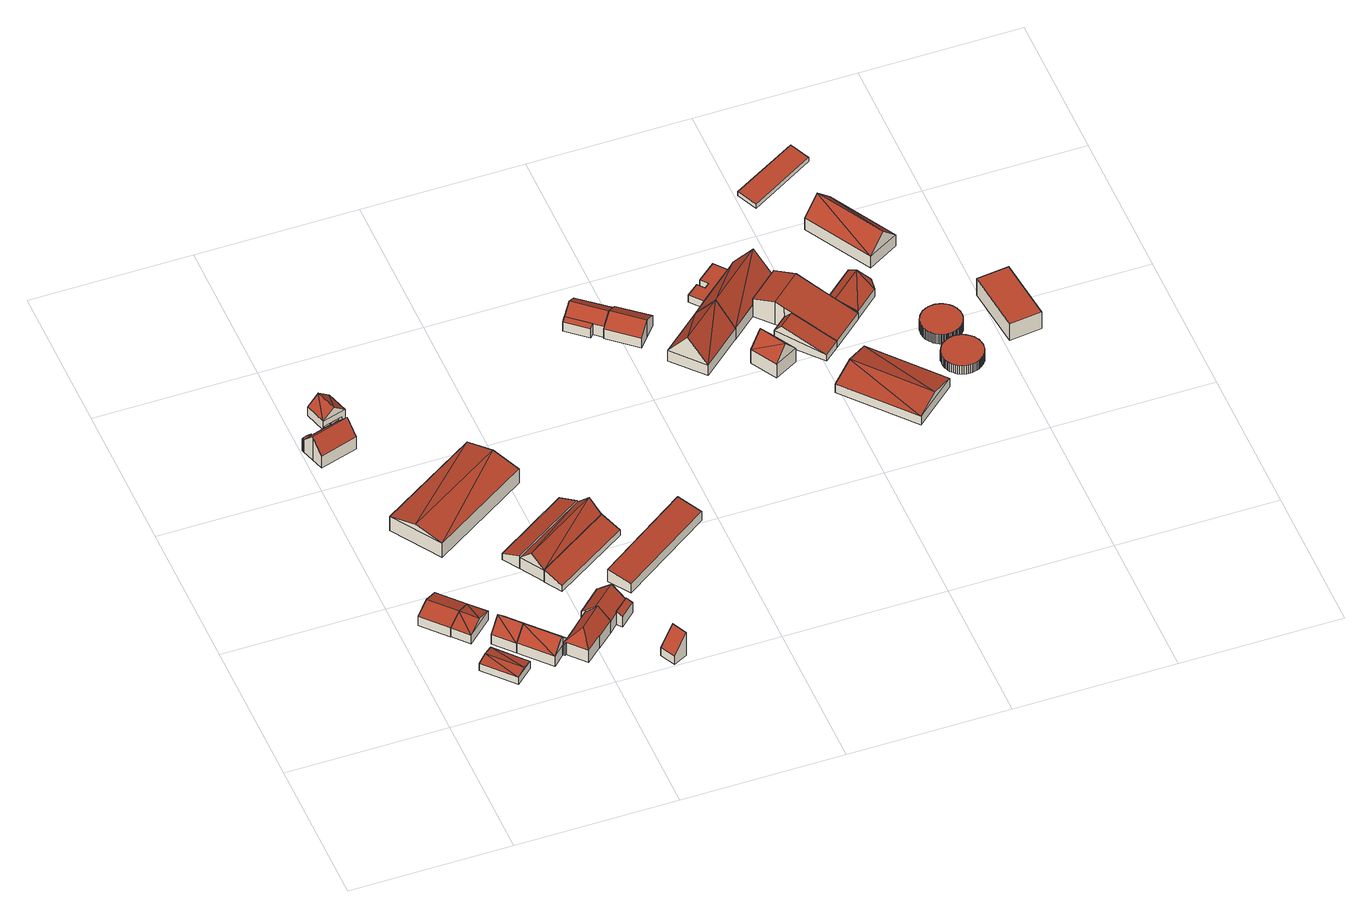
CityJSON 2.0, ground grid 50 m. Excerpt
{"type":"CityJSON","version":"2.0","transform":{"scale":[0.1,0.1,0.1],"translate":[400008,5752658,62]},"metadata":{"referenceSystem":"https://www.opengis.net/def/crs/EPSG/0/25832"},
"CityObjects":{
"building1":{"type":"Building","attributes":{"Gemeindeschluessel":"05515000","Geometrietyp2DReferenz":"3000","function":"31001_2700","roofType":"3100","measuredHeight":5.53},"geometry":[{"type":"Solid","lod":"2","boundaries":[[[[0,1,2,3]],[[4,5,1,0]],[[6,7,5,4]],[[3,2,7,6]],[[0,8,4]],[[6,9,3]],[[3,9,8,0]],[[4,8,9,6]],[[1,5,7,2]]]],"semantics":{"surfaces":[{"type":"WallSurface"},{"type":"RoofSurface"},{"type":"GroundSurface"}],"values":[[0,0,0,0,0,0,1,1,2]]}}]},
"building2":{"type":"Building","attributes":{"Gemeindeschluessel":"05515000","Geometrietyp2DReferenz":"3000","function":"31001_2700","roofType":"3100","measuredHeight":3.68},"geometry":[{"type":"Solid","lod":"2","boundaries":[[[[10,11,12,13]],[[14,15,11,10]],[[16,17,15,14]],[[13,12,17,16]],[[10,18,14]],[[16,19,13]],[[18,10,13]],[[13,19,18]],[[14,18,19]],[[19,16,14]],[[11,15,17,12]]]],"semantics":{"surfaces":[{"type":"WallSurface"},{"type":"RoofSurface"},{"type":"GroundSurface"}],"values":[[0,0,0,0,0,0,1,1,1,1,2]]}}]},
"building3":{"type":"Building","attributes":{"Gemeindeschluessel":"05515000","Geometrietyp2DReferenz":"3000","function":"31001_2700","roofType":"3100","measuredHeight":5.48},"geometry":[{"type":"Solid","lod":"2","boundaries":[[[[20,21,22,6]],[[23,24,21,20]],[[3,25,24,23]],[[6,22,25,3]],[[20,26,23]],[[3,9,6]],[[26,20,6]],[[6,9,26]],[[23,26,9]],[[9,3,23]],[[21,24,25,22]]]],"semantics":{"surfaces":[{"type":"WallSurface"},{"type":"RoofSurface"},{"type":"GroundSurface"}],"values":[[0,0,0,0,0,0,1,1,1,1,2]]}}]},
"building4":{"type":"Building","attributes":{"Gemeindeschluessel":"05515000","Geometrietyp2DReferenz":"3000","function":"31001_2460","roofType":"3100","measuredHeight":8.04},"geometry":[{"type":"Solid","lod":"2","boundaries":[[[[27,28,29,30]],[[31,32,28,27]],[[33,34,32,31]],[[30,29,34,33]],[[27,35,31]],[[33,36,30]],[[30,36,35]],[[35,27,30]],[[36,33,31]],[[31,35,36]],[[28,32,34,29]]]],"semantics":{"surfaces":[{"type":"WallSurface"},{"type":"RoofSurface"},{"type":"GroundSurface"}],"values":[[0,0,0,0,0,0,1,1,1,1,2]]}}]},
"building5":{"type":"Building","attributes":{"Gemeindeschluessel":"05515000","Geometrietyp2DReferenz":"3000","function":"51009_1610","roofType":"5000","measuredHeight":5.19},"geometry":[{"type":"Solid","lod":"2","boundaries":[[[[37,38,39,40]],[[41,42,38,37]],[[43,44,42,41]],[[40,39,44,43]],[[45,43,41,46]],[[41,37,46]],[[46,37,40,45]],[[40,43,45]],[[38,42,44,39]]]],"semantics":{"surfaces":[{"type":"WallSurface"},{"type":"RoofSurface"},{"type":"GroundSurface"}],"values":[[0,0,0,0,1,1,1,1,2]]}}]},
"building6":{"type":"Building","attributes":{"Gemeindeschluessel":"05515000","Geometrietyp2DReferenz":"3000","function":"31001_2700","roofType":"3100","measuredHeight":8.14},"geometry":[{"type":"Solid","lod":"2","boundaries":[[[[47,34,29,48]],[[49,50,34,47]],[[51,52,50,49]],[[53,54,52,51]],[[48,29,54,53]],[[55,56,53]],[[56,48,53]],[[57,49,47,55]],[[56,55,47]],[[57,55,53,51]],[[57,51,49]],[[56,47,48]],[[34,50,52,54,29]]]],"semantics":{"surfaces":[{"type":"WallSurface"},{"type":"RoofSurface"},{"type":"GroundSurface"}],"values":[[0,0,0,0,0,1,1,1,1,0,0,0,2]]}}]},
"building7":{"type":"Building","attributes":{"Gemeindeschluessel":"05515000","Geometrietyp2DReferenz":"3000","function":"31001_1000"},"address":[{"country":"Germany","locality":"Münster","thoroughfareNumber":"209","thoroughfareName":"Am Getterbach"}],"children":["building7-1","building7-2"]},
"building7-1":{"type":"BuildingPart","attributes":{"roofType":"3100","measuredHeight":9.31},"parents":["building7"],"geometry":[{"type":"Solid","lod":"2","boundaries":[[[[58,44,59,60]],[[61,42,44,58]],[[62,38,42,61]],[[63,64,38,62]],[[65,66,67,68]],[[69,70,66,65]],[[71,72,70,69]],[[73,74,72,71]],[[60,59,74,73]],[[65,68,75,63,62,61,58,60,69]],[[73,71,69,60]],[[44,42,38,64,76,67,66,70,72,74,59]],[[64,63,75,76]],[[67,76,75,68]]]],"semantics":{"surfaces":[{"type":"WallSurface"},{"type":"RoofSurface"},{"type":"GroundSurface"},{"type":"ClosureSurface"}],"values":[[0,0,0,0,0,0,0,0,0,1,1,2,3,3]]}}]},
"building7-2":{"type":"BuildingPart","attributes":{"roofType":"2100","measuredHeight":5.46},"parents":["building7"],"geometry":[{"type":"Solid","lod":"2","boundaries":[[[[77,78,79,80]],[[81,68,67,78,77]],[[82,83,64,63,84]],[[85,86,83,82]],[[80,79,86,85]],[[82,84,87,81,77,80,85]],[[78,67,76,64,83,86,79]],[[68,81,87,75]],[[76,67,68,75]],[[63,75,87,84]],[[64,76,75,63]]]],"semantics":{"surfaces":[{"type":"WallSurface"},{"type":"RoofSurface"},{"type":"GroundSurface"},{"type":"ClosureSurface"}],"values":[[0,0,0,0,0,1,2,0,3,0,3]]}}]},
"building8":{"type":"Building","attributes":{"Gemeindeschluessel":"05515000","Geometrietyp2DReferenz":"3000","function":"31001_2460","roofType":"3100","measuredHeight":6.77},"geometry":[{"type":"Solid","lod":"2","boundaries":[[[[88,89,90,91]],[[92,93,89,88]],[[94,95,93,92]],[[91,90,95,94]],[[88,96,92]],[[94,97,91]],[[91,97,96]],[[96,88,91]],[[97,94,92]],[[92,96,97]],[[89,93,95,90]]]],"semantics":{"surfaces":[{"type":"WallSurface"},{"type":"RoofSurface"},{"type":"GroundSurface"}],"values":[[0,0,0,0,0,0,1,1,1,1,2]]}}]},
"building9":{"type":"Building","attributes":{"Gemeindeschluessel":"05515000","Geometrietyp2DReferenz":"3000","function":"31001_2700","roofType":"3100","measuredHeight":7.67},"geometry":[{"type":"Solid","lod":"2","boundaries":[[[[98,99,100,101]],[[102,103,99,98]],[[104,105,103,102]],[[101,100,105,104]],[[98,106,102]],[[104,107,101]],[[98,101,107]],[[107,106,98]],[[106,107,104]],[[104,102,106]],[[99,103,105,100]]]],"semantics":{"surfaces":[{"type":"WallSurface"},{"type":"RoofSurface"},{"type":"GroundSurface"}],"values":[[0,0,0,0,0,0,1,1,1,1,2]]}}]},
"building10":{"type":"Building","attributes":{"name":"Rölver","Gemeindeschluessel":"05515000","Geometrietyp2DReferenz":"3000","function":"31001_1100"},"address":[{"country":"Germany","locality":"Münster","thoroughfareNumber":"211","thoroughfareName":"Am Getterbach"}],"children":["building10-1","building10-2","building10-3"]},
"building10-1":{"type":"BuildingPart","attributes":{"roofType":"3100","measuredHeight":8.42},"parents":["building10"],"geometry":[{"type":"Solid","lod":"2","boundaries":[[[[108,109,110,111,112]],[[113,114,109,108]],[[115,116,114,113]],[[117,118,116,115]],[[119,120,121,122]],[[113,108,112,123,115]],[[124,125,119,122,117,115,123]],[[126,127,110,109,114,116,118,121,120]],[[124,123,128]],[[126,125,124,128,127]],[[120,119,125,126]],[[111,128,123,112]],[[128,111,110,127]],[[118,117,122,121]]]],"semantics":{"surfaces":[{"type":"WallSurface"},{"type":"RoofSurface"},{"type":"GroundSurface"},{"type":"ClosureSurface"}],"values":[[0,0,0,0,0,1,1,2,0,3,3,0,3,3]]}}]},
"building10-2":{"type":"BuildingPart","attributes":{"roofType":"5000","measuredHeight":8.85},"parents":["building10"],"geometry":[{"type":"Solid","lod":"2","boundaries":[[[[129,130,131,132]],[[111,110,130,129]],[[133,134,120,119,135]],[[136,137,134,133]],[[138,139,137,136]],[[140,141,139,138]],[[142,143,141,140]],[[144,145,143,142]],[[146,147,145,144]],[[148,149,147,146]],[[150,151,149,148]],[[132,131,151,150]],[[144,142,140,138,152,146]],[[136,133,135,153,152,138]],[[124,128,111,129,132,150,148,146,152,153]],[[130,110,127,126,120,134,137,139,141,143,145,147,149,151,131]],[[124,153,125]],[[127,128,124,125,126]],[[110,111,128,127]],[[119,125,153,135]],[[125,119,120,126]]]],"semantics":{"surfaces":[{"type":"WallSurface"},{"type":"RoofSurface"},{"type":"GroundSurface"},{"type":"ClosureSurface"}],"values":[[0,0,0,0,0,0,0,0,0,0,0,0,1,1,1,2,0,3,3,0,3]]}}]},
"building10-3":{"type":"BuildingPart","attributes":{"roofType":"2100","measuredHeight":5.08},"parents":["building10"],"geometry":[{"type":"Solid","lod":"2","boundaries":[[[[154,122,121,155,156]],[[157,158,118,117,159]],[[156,155,158,157]],[[159,154,156,157]],[[121,118,158,155]],[[117,122,154,159]],[[118,121,122,117]]]],"semantics":{"surfaces":[{"type":"WallSurface"},{"type":"RoofSurface"},{"type":"GroundSurface"},{"type":"ClosureSurface"}],"values":[[0,0,0,1,2,0,3]]}}]},
"building11":{"type":"Building","attributes":{"Gemeindeschluessel":"05515000","Geometrietyp2DReferenz":"3000","function":"31001_2700","roofType":"2100","measuredHeight":4.86},"geometry":[{"type":"Solid","lod":"2","boundaries":[[[[160,161,162,163]],[[164,165,161,160]],[[166,167,165,164]],[[163,162,167,166]],[[164,160,163,166]],[[161,165,167,162]]]],"semantics":{"surfaces":[{"type":"WallSurface"},{"type":"RoofSurface"},{"type":"GroundSurface"}],"values":[[0,0,0,0,1,2]]}}]},
"building12":{"type":"Building","attributes":{"Gemeindeschluessel":"05515000","Geometrietyp2DReferenz":"3000","function":"31001_2700","roofType":"2100","measuredHeight":9.09},"geometry":[{"type":"Solid","lod":"2","boundaries":[[[[168,169,170,171]],[[172,173,169,168]],[[174,175,173,172]],[[171,170,175,174]],[[172,168,171,174]],[[169,173,175,170]]]],"semantics":{"surfaces":[{"type":"WallSurface"},{"type":"RoofSurface"},{"type":"GroundSurface"}],"values":[[0,0,0,0,1,2]]}}]},
"building13":{"type":"Building","attributes":{"Gemeindeschluessel":"05515000","Geometrietyp2DReferenz":"3000","function":"31001_2700","roofType":"3100","measuredHeight":8.76},"geometry":[{"type":"Solid","lod":"2","boundaries":[[[[176,167,162,177]],[[178,179,167,176]],[[180,181,179,178]],[[177,162,181,180]],[[176,182,178]],[[180,183,177]],[[183,182,176]],[[176,177,183]],[[180,178,182]],[[182,183,180]],[[167,179,181,162]]]],"semantics":{"surfaces":[{"type":"WallSurface"},{"type":"RoofSurface"},{"type":"GroundSurface"}],"values":[[0,0,0,0,0,0,1,1,1,1,2]]}}]},
"building14":{"type":"Building","attributes":{"Gemeindeschluessel":"05515000","Geometrietyp2DReferenz":"3000","function":"31001_2700","roofType":"2100","measuredHeight":4.65},"geometry":[{"type":"Solid","lod":"2","boundaries":[[[[184,185,186,187]],[[188,189,185,184]],[[190,191,189,188]],[[187,186,191,190]],[[188,184,187,190]],[[185,189,191,186]]]],"semantics":{"surfaces":[{"type":"WallSurface"},{"type":"RoofSurface"},{"type":"GroundSurface"}],"values":[[0,0,0,0,1,2]]}}]},
"building15":{"type":"Building","attributes":{"Gemeindeschluessel":"05515000","Geometrietyp2DReferenz":"3000","function":"31001_2700","roofType":"2100","measuredHeight":4.71},"geometry":[{"type":"Solid","lod":"2","boundaries":[[[[192,193,194,195]],[[196,197,193,192]],[[198,199,197,196]],[[195,194,199,198]],[[196,192,195,198]],[[193,197,199,194]]]],"semantics":{"surfaces":[{"type":"WallSurface"},{"type":"RoofSurface"},{"type":"GroundSurface"}],"values":[[0,0,0,0,1,2]]}}]},
"building16":{"type":"Building","attributes":{"name":"Brirup","Gemeindeschluessel":"05515000","Geometrietyp2DReferenz":"3000","function":"31001_1100"},"address":[{"country":"Germany","locality":"Münster","thoroughfareNumber":"201","thoroughfareName":"Am Getterbach"}],"children":["building16-1","building16-2","building16-3"]},
"building16-1":{"type":"BuildingPart","attributes":{"roofType":"3100","measuredHeight":6.79},"parents":["building16"],"geometry":[{"type":"Solid","lod":"2","boundaries":[[[[200,201,202,203,204]],[[205,206,207,208]],[[209,210,206,205]],[[211,212,210,209]],[[208,200,204,213,205]],[[214,215,211,209,205,213]],[[202,201,207,206,210,212,216,217]],[[203,218,213,204]],[[202,217,218,203]],[[201,200,208,207]],[[214,213,218]],[[216,215,214,218,217]],[[212,211,215,216]]]],"semantics":{"surfaces":[{"type":"WallSurface"},{"type":"RoofSurface"},{"type":"GroundSurface"},{"type":"ClosureSurface"}],"values":[[0,0,0,0,1,1,2,0,3,3,0,3,3]]}}]},
"building16-2":{"type":"BuildingPart","attributes":{"roofType":"3100","measuredHeight":6.8},"parents":["building16"],"geometry":[{"type":"Solid","lod":"2","boundaries":[[[[219,220,212,211,221]],[[222,223,220,219]],[[224,225,223,222]],[[226,227,225,224]],[[228,229,227,226]],[[203,202,229,228]],[[222,219,221,230,224]],[[214,218,203,228,226,224,230]],[[217,216,212,220,223,225,227,229,202]],[[214,230,215]],[[202,203,218,217]],[[217,218,214,215,216]],[[211,215,230,221]],[[215,211,212,216]]]],"semantics":{"surfaces":[{"type":"WallSurface"},{"type":"RoofSurface"},{"type":"GroundSurface"},{"type":"ClosureSurface"}],"values":[[0,0,0,0,0,0,1,1,2,0,3,3,0,3]]}}]},
"building16-3":{"type":"BuildingPart","attributes":{"roofType":"2100","measuredHeight":4.31},"parents":["building16"],"geometry":[{"type":"Solid","lod":"2","boundaries":[[[[231,232,201,200,233]],[[234,235,232,231]],[[236,208,207,235,234]],[[234,231,233,236]],[[232,235,207,201]],[[208,236,233,200]],[[201,207,208,200]]]],"semantics":{"surfaces":[{"type":"WallSurface"},{"type":"RoofSurface"},{"type":"GroundSurface"},{"type":"ClosureSurface"}],"values":[[0,0,0,1,2,0,3]]}}]},
"building17":{"type":"Building","attributes":{"Gemeindeschluessel":"05515000","Geometrietyp2DReferenz":"3000","function":"31001_2700","roofType":"3100","measuredHeight":12.37},"geometry":[{"type":"Solid","lod":"2","boundaries":[[[[237,238,239,240]],[[241,242,238,237]],[[243,244,242,241]],[[240,239,244,243]],[[237,245,241]],[[243,246,240]],[[237,240,246]],[[246,245,237]],[[245,246,243]],[[243,241,245]],[[238,242,244,239]]]],"semantics":{"surfaces":[{"type":"WallSurface"},{"type":"RoofSurface"},{"type":"GroundSurface"}],"values":[[0,0,0,0,0,0,1,1,1,1,2]]}}]},
"building18":{"type":"Building","attributes":{"Gemeindeschluessel":"05515000","Geometrietyp2DReferenz":"3000","function":"31001_2700","roofType":"3100","measuredHeight":10.67},"geometry":[{"type":"Solid","lod":"2","boundaries":[[[[247,248,249,250]],[[251,252,248,247]],[[253,254,252,251]],[[250,249,254,253]],[[247,255,251]],[[253,256,250]],[[256,255,247]],[[247,250,256]],[[253,251,255]],[[255,256,253]],[[248,252,254,249]]]],"semantics":{"surfaces":[{"type":"WallSurface"},{"type":"RoofSurface"},{"type":"GroundSurface"}],"values":[[0,0,0,0,0,0,1,1,1,1,2]]}}]},
"building19":{"type":"Building","attributes":{"Gemeindeschluessel":"05515000","Geometrietyp2DReferenz":"3000","function":"51009_1611","roofType":"1000","measuredHeight":2.78},"geometry":[{"type":"Solid","lod":"2","boundaries":[[[[257,258,259,260]],[[261,262,258,257]],[[263,264,262,261]],[[265,266,264,263]],[[267,268,266,265]],[[269,270,268,267]],[[271,272,270,269]],[[260,259,272,271]],[[269,267,265,263,261,257,260,271]],[[258,262,264,266,268,270,272,259]]]],"semantics":{"surfaces":[{"type":"WallSurface"},{"type":"RoofSurface"},{"type":"GroundSurface"}],"values":[[0,0,0,0,0,0,0,0,1,2]]}}]},
"building20":{"type":"Building","attributes":{"Gemeindeschluessel":"05515000","Geometrietyp2DReferenz":"3000","function":"31001_2700"},"children":["building20-1","building20-2","building20-3"]},
"building20-1":{"type":"BuildingPart","attributes":{"roofType":"3100","measuredHeight":12.42},"parents":["building20"],"geometry":[{"type":"Solid","lod":"2","boundaries":[[[[273,259,258,274]],[[275,276,259,273]],[[277,278,276,275]],[[279,280,281,282]],[[283,284,280,279]],[[274,258,284,283]],[[285,275,246]],[[273,274,283,246,275]],[[286,282,277,285,279]],[[246,279,285]],[[286,279,282]],[[285,277,275]],[[246,283,279]],[[259,276,278,281,280,284,258]],[[278,277,282,281]]]],"semantics":{"surfaces":[{"type":"WallSurface"},{"type":"RoofSurface"},{"type":"GroundSurface"},{"type":"ClosureSurface"}],"values":[[0,0,0,0,0,0,1,1,1,1,0,0,0,2,3]]}}]},
"building20-2":{"type":"BuildingPart","attributes":{"roofType":"3100","measuredHeight":8.84},"parents":["building20"],"geometry":[{"type":"Solid","lod":"2","boundaries":[[[[287,288,278,289]],[[290,291,288,287]],[[292,293,291,290]],[[294,295,296,293,292]],[[297,298,299,300,301]],[[302,282,281,298,297]],[[278,277,289]],[[301,294,292,290,287,297]],[[289,302,297,287]],[[288,291,293,296,299,298,281,278]],[[303,295,294,301,300]],[[299,296,295,300]],[[295,303,300]],[[277,282,302,289]],[[278,281,282,277]]]],"semantics":{"surfaces":[{"type":"WallSurface"},{"type":"RoofSurface"},{"type":"GroundSurface"},{"type":"ClosureSurface"}],"values":[[0,0,0,0,0,0,0,1,1,2,0,3,3,0,3]]}}]},
"building20-3":{"type":"BuildingPart","attributes":{"roofType":"3100","measuredHeight":7.04},"parents":["building20"],"geometry":[{"type":"Solid","lod":"2","boundaries":[[[[304,305,296,295]],[[306,307,305,304]],[[300,299,307,306]],[[304,308,306]],[[295,303,308,304]],[[306,308,303,300]],[[305,307,299,296]],[[296,299,300,295]],[[300,303,295]]]],"semantics":{"surfaces":[{"type":"WallSurface"},{"type":"RoofSurface"},{"type":"GroundSurface"},{"type":"ClosureSurface"}],"values":[[0,0,0,0,1,1,2,3,3]]}}]},
"building21":{"type":"Building","attributes":{"Gemeindeschluessel":"05515000","Geometrietyp2DReferenz":"3000","function":"31001_2700","roofType":"3100","measuredHeight":5.62},"geometry":[{"type":"Solid","lod":"2","boundaries":[[[[309,310,311,312]],[[313,314,310,309]],[[315,316,314,313]],[[312,311,316,315]],[[309,317,313]],[[315,318,312]],[[312,318,317]],[[317,309,312]],[[318,315,313]],[[313,317,318]],[[310,314,316,311]]]],"semantics":{"surfaces":[{"type":"WallSurface"},{"type":"RoofSurface"},{"type":"GroundSurface"}],"values":[[0,0,0,0,0,0,1,1,1,1,2]]}}]},
"building22":{"type":"Building","attributes":{"Gemeindeschluessel":"05515000","Geometrietyp2DReferenz":"3000","function":"31001_2460","roofType":"5000","measuredHeight":4.49},"geometry":[{"type":"Solid","lod":"2","boundaries":[[[[319,320,321,322]],[[323,324,320,319]],[[325,326,324,323]],[[327,328,326,325]],[[322,321,328,327]],[[329,319,322,330]],[[325,323,329]],[[327,325,329]],[[329,330,327]],[[319,329,323]],[[327,330,322]],[[320,324,326,328,321]]]],"semantics":{"surfaces":[{"type":"WallSurface"},{"type":"RoofSurface"},{"type":"GroundSurface"}],"values":[[0,0,0,0,0,1,1,1,1,0,0,2]]}}]},
"building23":{"type":"Building","attributes":{"Gemeindeschluessel":"05515000","Geometrietyp2DReferenz":"3000","function":"51003_1201","roofType":"1000","measuredHeight":3.3},"geometry":[{"type":"Solid","lod":"2","boundaries":[[[[331,332,333,334]],[[335,336,332,331]],[[337,338,336,335]],[[339,340,338,337]],[[341,342,340,339]],[[343,344,342,341]],[[345,346,344,343]],[[347,348,346,345]],[[349,350,348,347]],[[351,352,350,349]],[[353,354,352,351]],[[355,356,354,353]],[[357,358,356,355]],[[359,360,358,357]],[[361,362,360,359]],[[363,364,362,361]],[[365,366,364,363]],[[367,368,366,365]],[[369,370,368,367]],[[371,372,370,369]],[[373,374,372,371]],[[375,376,374,373]],[[377,378,376,375]],[[379,380,378,377]],[[381,382,380,379]],[[383,384,382,381]],[[385,386,384,383]],[[387,388,386,385]],[[389,390,388,387]],[[391,392,390,389]],[[393,394,392,391]],[[395,396,394,393]],[[397,398,396,395]],[[399,400,398,397]],[[401,402,400,399]],[[403,404,402,401]],[[405,406,404,403]],[[407,408,406,405]],[[409,410,408,407]],[[411,412,410,409]],[[413,414,412,411]],[[415,416,414,413]],[[417,418,416,415]],[[419,420,418,417]],[[421,422,420,419]],[[423,424,422,421]],[[425,426,424,423]],[[427,428,426,425]],[[429,430,428,427]],[[431,432,430,429]],[[433,434,432,431]],[[435,436,434,433]],[[437,438,436,435]],[[439,440,438,437]],[[441,442,440,439]],[[443,444,442,441]],[[445,446,444,443]],[[447,448,446,445]],[[449,450,448,447]],[[451,452,450,449]],[[453,454,452,451]],[[455,456,454,453]],[[457,458,456,455]],[[459,460,458,457]],[[461,462,460,459]],[[463,464,462,461]],[[465,466,464,463]],[[467,468,466,465]],[[469,470,468,467]],[[471,472,470,469]],[[473,474,472,471]],[[475,476,474,473]],[[477,478,476,475]],[[479,480,478,477]],[[481,482,480,479]],[[483,484,482,481]],[[485,486,484,483]],[[487,488,486,485]],[[489,490,488,487]],[[334,333,490,489]],[[487,485,483,481,479,477,475,473,471,469,467,465,463,461,459,457,455,453,451,449,447,445,443,441,439,437,435,433,431,429,427,425,423,421,419,417,415,413,411,409,407,405,403,401,399,397,395,393,391,389,387,385,383,381,379,377,375,373,371,369,367,365,363,361,359,357,355,353,351,349,347,345,343,341,339,337,335,331,334,489]],[[332,336,338,340,342,344,346,348,350,352,354,356,358,360,362,364,366,368,370,372,374,376,378,380,382,384,386,388,390,392,394,396,398,400,402,404,406,408,410,412,414,416,418,420,422,424,426,428,430,432,434,436,438,440,442,444,446,448,450,452,454,456,458,460,462,464,466,468,470,472,474,476,478,480,482,484,486,488,490,333]]]],"semantics":{"surfaces":[{"type":"WallSurface"},{"type":"RoofSurface"},{"type":"GroundSurface"}],"values":[[0,0,0,0,0,0,0,0,0,0,0,0,0,0,0,0,0,0,0,0,0,0,0,0,0,0,0,0,0,0,0,0,0,0,0,0,0,0,0,0,0,0,0,0,0,0,0,0,0,0,0,0,0,0,0,0,0,0,0,0,0,0,0,0,0,0,0,0,0,0,0,0,0,0,0,0,0,0,0,0,1,2]]}}]},
"building24":{"type":"Building","attributes":{"Gemeindeschluessel":"05515000","Geometrietyp2DReferenz":"3000","function":"51003_1201","roofType":"1000","measuredHeight":1.59},"geometry":[{"type":"Solid","lod":"2","boundaries":[[[[491,492,493,494]],[[495,496,492,491]],[[497,498,496,495]],[[494,493,498,497]],[[495,491,494,497]],[[492,496,498,493]]]],"semantics":{"surfaces":[{"type":"WallSurface"},{"type":"RoofSurface"},{"type":"GroundSurface"}],"values":[[0,0,0,0,1,2]]}}]},
"building25":{"type":"Building","attributes":{"Gemeindeschluessel":"05515000","Geometrietyp2DReferenz":"3000","function":"51003_1201","roofType":"1000","measuredHeight":3.68},"geometry":[{"type":"Solid","lod":"2","boundaries":[[[[499,500,501,502]],[[503,504,500,499]],[[505,506,504,503]],[[507,508,506,505]],[[509,510,508,507]],[[511,512,510,509]],[[513,514,512,511]],[[515,516,514,513]],[[517,518,516,515]],[[519,520,518,517]],[[521,522,520,519]],[[523,524,522,521]],[[525,526,524,523]],[[527,528,526,525]],[[529,530,528,527]],[[531,532,530,529]],[[533,534,532,531]],[[535,536,534,533]],[[537,538,536,535]],[[539,540,538,537]],[[541,542,540,539]],[[543,544,542,541]],[[545,546,544,543]],[[547,548,546,545]],[[549,550,548,547]],[[551,552,550,549]],[[553,554,552,551]],[[555,556,554,553]],[[557,558,556,555]],[[559,560,558,557]],[[561,562,560,559]],[[563,564,562,561]],[[565,566,564,563]],[[567,568,566,565]],[[569,570,568,567]],[[571,572,570,569]],[[573,574,572,571]],[[575,576,574,573]],[[577,578,576,575]],[[579,580,578,577]],[[581,582,580,579]],[[583,584,582,581]],[[585,586,584,583]],[[587,588,586,585]],[[589,590,588,587]],[[591,592,590,589]],[[593,594,592,591]],[[595,596,594,593]],[[597,598,596,595]],[[599,600,598,597]],[[601,602,600,599]],[[603,604,602,601]],[[605,606,604,603]],[[607,608,606,605]],[[609,610,608,607]],[[611,612,610,609]],[[613,614,612,611]],[[615,616,614,613]],[[617,618,616,615]],[[619,620,618,617]],[[621,622,620,619]],[[623,624,622,621]],[[625,626,624,623]],[[627,628,626,625]],[[629,630,628,627]],[[631,632,630,629]],[[633,634,632,631]],[[635,636,634,633]],[[637,638,636,635]],[[639,640,638,637]],[[641,642,640,639]],[[643,644,642,641]],[[645,646,644,643]],[[647,648,646,645]],[[649,650,648,647]],[[651,652,650,649]],[[653,654,652,651]],[[655,656,654,653]],[[657,658,656,655]],[[659,660,658,657]],[[661,662,660,659]],[[663,664,662,661]],[[665,666,664,663]],[[667,668,666,665]],[[669,670,668,667]],[[671,672,670,669]],[[673,674,672,671]],[[675,676,674,673]],[[677,678,676,675]],[[679,680,678,677]],[[681,682,680,679]],[[683,684,682,681]],[[685,686,684,683]],[[687,688,686,685]],[[502,501,688,687]],[[685,683,681,679,677,675,673,671,669,667,665,663,661,659,657,655,653,651,649,647,645,643,641,639,637,635,633,631,629,627,625,623,621,619,617,615,613,611,609,607,605,603,601,599,597,595,593,591,589,587,585,583,581,579,577,575,573,571,569,567,565,563,561,559,557,555,553,551,549,547,545,543,541,539,537,535,533,531,529,527,525,523,521,519,517,515,513,511,509,507,505,503,499,502,687]],[[500,504,506,508,510,512,514,516,518,520,522,524,526,528,530,532,534,536,538,540,542,544,546,548,550,552,554,556,558,560,562,564,566,568,570,572,574,576,578,580,582,584,586,588,590,592,594,596,598,600,602,604,606,608,610,612,614,616,618,620,622,624,626,628,630,632,634,636,638,640,642,644,646,648,650,652,654,656,658,660,662,664,666,668,670,672,674,676,678,680,682,684,686,688,501]]]],"semantics":{"surfaces":[{"type":"WallSurface"},{"type":"RoofSurface"},{"type":"GroundSurface"}],"values":[[0,0,0,0,0,0,0,0,0,0,0,0,0,0,0,0,0,0,0,0,0,0,0,0,0,0,0,0,0,0,0,0,0,0,0,0,0,0,0,0,0,0,0,0,0,0,0,0,0,0,0,0,0,0,0,0,0,0,0,0,0,0,0,0,0,0,0,0,0,0,0,0,0,0,0,0,0,0,0,0,0,0,0,0,0,0,0,0,0,0,0,0,0,0,0,1,2]]}}]},
"building26":{"type":"Building","attributes":{"Gemeindeschluessel":"05515000","Geometrietyp2DReferenz":"3000","function":"31001_2700","roofType":"3100","measuredHeight":10.21},"geometry":[{"type":"Solid","lod":"2","boundaries":[[[[689,690,691,692]],[[693,694,690,689]],[[695,696,694,693]],[[692,691,696,695]],[[689,697,693]],[[695,698,692]],[[697,689,692]],[[692,698,697]],[[693,697,698]],[[698,695,693]],[[690,694,696,691]]]],"semantics":{"surfaces":[{"type":"WallSurface"},{"type":"RoofSurface"},{"type":"GroundSurface"}],"values":[[0,0,0,0,0,0,1,1,1,1,2]]}}]},
"building27":{"type":"Building","attributes":{"Gemeindeschluessel":"05515000","Geometrietyp2DReferenz":"3000","function":"31001_2700","roofType":"1000","measuredHeight":6.57},"geometry":[{"type":"Solid","lod":"2","boundaries":[[[[699,700,701,702]],[[703,704,700,699]],[[705,706,704,703]],[[702,701,706,705]],[[703,699,702,705]],[[700,704,706,701]]]],"semantics":{"surfaces":[{"type":"WallSurface"},{"type":"RoofSurface"},{"type":"GroundSurface"}],"values":[[0,0,0,0,1,2]]}}]}
},
"vertices":[
[62,408,44],[62,408,8],[131,332,8],[131,332,44],[140,479,44],[140,479,8],[209,404,44],[209,404,8],[101,444,63],[170,368,63],
[295,136,36],[295,136,8],[212,228,8],[212,228,36],[242,87,36],[242,87,8],[158,179,36],[158,179,8],[268,111,45],[185,203,45],
[253,356,44],[253,356,9],[209,404,9],[175,284,44],[175,284,9],[131,332,9],[214,320,63],
[227,265,47],[227,265,9],[281,206,9],[281,206,47],[286,319,47],[286,319,9],[340,260,47],[340,260,9],[257,292,89],[311,233,89],
[36,1176,58],[36,1176,13],[5,1166,13],[5,1166,58],[26,1164,58],[26,1164,13],[7,1159,58],[7,1159,13],[9,1164,65],[24,1168,65],
[340,260,48],[281,206,48],[422,171,48],[422,171,9],[399,151,48],[399,151,9],[362,117,48],[362,117,9],[392,144,90],[311,233,90],[399,151,80],
[7,1159,60],[19,1119,13],[19,1119,106],[26,1164,60],[36,1176,52],[99,1195,52],[99,1195,13],[125,1194,60],[125,1194,13],[125,1195,13],[125,1195,60],[137,1155,106],[137,1155,13],[149,1116,60],[149,1116,13],[31,1080,60],[31,1080,13],[101,1187,60],[101,1187,13],
[124,1198,63],[124,1198,13],[138,1202,13],[138,1202,63],[125,1195,67],[92,1219,27],[92,1219,13],[99,1195,58],[130,1230,27],[130,1230,13],[101,1187,67],
[68,1287,49],[68,1287,14],[89,1218,14],[89,1218,49],[142,1309,49],[142,1309,14],[163,1240,49],[163,1240,14],[105,1298,81],[126,1229,81],
[221,633,64],[221,633,9],[529,830,9],[529,830,64],[123,786,64],[123,786,9],[431,983,64],[431,983,9],[172,710,86],[480,906,86],
[493,252,53],[493,252,10],[501,243,10],[501,243,58],[501,243,64],[566,319,53],[566,319,10],[597,285,94],[597,285,10],[628,251,53],[628,251,10],[555,184,53],[555,184,10],[582,209,10],[582,209,53],[523,218,94],[524,218,93],[528,214,88],[528,214,10],[523,218,10],[523,218,93],
[452,197,57],[452,197,10],[452,196,10],[452,196,58],[505,139,57],[505,139,10],[555,184,58],[504,140,58],[504,140,10],[456,96,58],[456,96,10],[408,149,58],[408,149,10],[404,146,53],[404,146,10],[399,151,53],[399,151,10],[401,152,55],[401,152,10],[422,171,55],[422,171,10],[423,170,58],[423,170,10],[459,150,98],[528,214,99],
[582,209,61],[595,194,10],[595,194,50],[642,236,50],[642,236,10],[628,251,60],
[376,565,33],[376,565,9],[409,514,9],[409,514,58],[605,713,33],[605,713,9],[638,661,58],[638,661,9],
[678,4,41],[678,4,8],[722,27,8],[722,27,99],[655,51,41],[655,51,8],[699,74,99],[699,74,8],
[638,661,53],[409,514,53],[684,589,53],[684,589,9],[454,441,53],[454,441,9],[661,625,96],[431,477,96],
[454,441,55],[454,441,8],[488,387,8],[488,387,31],[684,589,55],[684,589,8],[719,535,31],[719,535,8],
[954,508,44],[954,508,8],[908,576,8],[908,576,56],[667,312,44],[667,312,8],[621,379,56],[621,379,8],
[931,1300,55],[931,1300,12],[957,1278,12],[957,1278,54],[957,1278,55],[893,1385,80],[893,1385,12],[867,1354,12],[867,1354,55],[918,1415,55],[918,1415,12],[1009,1339,55],[1009,1339,12],[983,1308,80],[984,1309,80],[985,1310,79],[985,1310,12],[983,1308,12],[983,1308,79],
[1015,1346,51],[1015,1346,12],[1009,1339,57],[1102,1273,51],[1102,1273,12],[1071,1237,80],[1071,1237,12],[1041,1201,51],[1041,1201,12],[954,1274,51],[954,1274,12],[985,1310,80],
[922,1290,47],[922,1290,12],[931,1300,56],[858,1344,47],[858,1344,12],[867,1354,56],
[1175,1032,53],[1175,1032,12],[1300,1140,12],[1300,1140,53],[1090,1128,53],[1090,1128,12],[1217,1238,53],[1217,1238,12],[1133,1080,135],[1259,1189,135],
[1305,1035,66],[1305,1035,12],[1351,954,12],[1351,954,66],[1377,1075,66],[1377,1075,12],[1424,994,66],[1424,994,12],[1341,1055,119],[1387,974,119],
[1266,1281,38],[1266,1281,10],[1373,1374,10],[1373,1374,38],[1229,1325,38],[1229,1325,10],[1266,1356,38],[1266,1356,10],[1284,1335,38],[1284,1335,10],[1298,1347,38],[1298,1347,10],[1280,1369,38],[1280,1369,10],[1338,1417,38],[1338,1417,10],
[1373,1374,54],[1266,1281,54],[1388,1388,54],[1388,1388,10],[1473,1292,54],[1473,1292,10],[1300,1140,54],[1300,1140,10],[1377,1208,10],[1377,1208,54],[1217,1238,54],[1217,1238,10],[1430,1340,135],[1377,1208,55],
[1520,1239,99],[1520,1239,10],[1473,1292,79],[1583,1166,68],[1583,1166,10],[1649,1090,35],[1649,1090,10],[1554,1008,36],[1554,1008,35],[1554,1008,10],[1424,1155,99],[1424,1155,10],[1443,1133,10],[1443,1133,54],[1443,1133,89],[1377,1208,79],[1459,1116,81],
[1508,968,35],[1508,968,10],[1398,1094,54],[1398,1094,10],[1414,1076,81],
[1486,844,44],[1486,844,10],[1664,638,10],[1664,638,44],[1615,955,44],[1615,955,10],[1793,749,44],[1793,749,10],[1551,900,66],[1728,693,66],
[1682,1253,41],[1682,1253,11],[1583,1166,11],[1583,1166,41],[1729,1197,41],[1729,1197,11],[1725,1157,41],[1725,1157,11],[1649,1090,41],[1649,1090,11],[1699,1232,56],[1601,1146,56],
[1806,839,42],[1806,839,9],[1806,834,9],[1806,834,42],[1806,843,42],[1806,843,9],[1806,846,42],[1806,846,9],[1806,850,42],[1806,850,9],[1807,853,42],[1807,853,9],[1807,857,42],[1807,857,9],[1808,858,42],[1808,858,9],[1808,859,42],[1808,859,9],[1809,862,42],[1809,862,9],[1810,865,42],[1810,865,9],[1812,869,42],[1812,869,9],[1814,872,42],[1814,872,9],[1816,876,42],[1816,876,9],[1818,879,42],[1818,879,9],[1821,883,42],[1821,883,9],[1824,886,42],[1824,886,9],[1828,889,42],[1828,889,9],[1832,892,42],[1832,892,9],[1836,895,42],[1836,895,9],[1841,898,42],[1841,898,9],[1846,900,42],[1846,900,9],[1851,902,42],[1851,902,9],[1857,903,42],[1857,903,9],[1863,904,42],[1863,904,9],[1869,904,42],[1869,904,9],[1876,903,42],[1876,903,9],[1882,902,42],[1882,902,9],[1888,900,42],[1888,900,9],[1894,898,42],[1894,898,9],[1899,895,42],[1899,895,9],[1904,892,42],[1904,892,9],[1909,888,42],[1909,888,9],[1913,884,42],[1913,884,9],[1917,880,42],[1917,880,9],[1920,875,42],[1920,875,9],[1923,870,42],[1923,870,9],[1925,866,42],[1925,866,9],[1927,861,42],[1927,861,9],[1928,856,42],[1928,856,9],[1929,852,42],[1929,852,9],[1929,848,42],[1929,848,9],[1930,843,42],[1930,843,9],[1930,840,42],[1930,840,9],[1929,836,42],[1929,836,9],[1929,832,42],[1929,832,9],[1928,829,42],[1928,829,9],[1928,826,42],[1928,826,9],[1927,823,42],[1927,823,9],[1926,819,42],[1926,819,9],[1924,816,42],[1924,816,9],[1923,813,42],[1923,813,9],[1921,809,42],[1921,809,9],[1918,806,42],[1918,806,9],[1916,802,42],[1916,802,9],[1913,799,42],[1913,799,9],[1909,796,42],[1909,796,9],[1905,792,42],[1905,792,9],[1901,790,42],[1901,790,9],[1896,787,42],[1896,787,9],[1891,784,42],[1891,784,9],[1886,783,42],[1886,783,9],[1880,781,42],[1880,781,9],[1874,780,42],[1874,780,9],[1868,780,42],[1868,780,9],[1862,780,42],[1862,780,9],[1856,781,42],[1856,781,9],[1850,782,42],[1850,782,9],[1844,785,42],[1844,785,9],[1838,787,42],[1838,787,9],[1833,790,42],[1833,790,9],[1828,794,42],[1828,794,9],[1824,798,42],[1824,798,9],[1820,802,42],[1820,802,9],[1816,807,42],[1816,807,9],[1813,812,42],[1813,812,9],[1811,816,42],[1811,816,9],[1809,821,42],[1809,821,9],[1808,825,42],[1808,825,9],[1807,830,42],[1807,830,9],
[1714,1785,28],[1714,1785,12],[1509,1666,12],[1509,1666,28],[1743,1720,28],[1743,1720,12],[1539,1601,28],[1539,1601,12],
[1915,964,47],[1915,964,10],[1916,967,10],[1916,967,47],[1915,961,47],[1915,961,10],[1914,957,47],[1914,957,10],[1913,954,47],[1913,954,10],[1911,950,47],[1911,950,10],[1910,946,47],[1910,946,10],[1908,943,47],[1908,943,10],[1905,939,47],[1905,939,10],[1903,935,47],[1903,935,10],[1899,931,47],[1899,931,10],[1896,927,47],[1896,927,10],[1895,927,47],[1895,927,10],[1892,924,47],[1892,924,10],[1888,921,47],[1888,921,10],[1883,919,47],[1883,919,10],[1879,917,47],[1879,917,10],[1875,915,47],[1875,915,10],[1871,914,47],[1871,914,10],[1867,913,47],[1867,913,10],[1863,912,47],[1863,912,10],[1859,912,47],[1859,912,10],[1855,912,47],[1855,912,10],[1852,912,47],[1852,912,10],[1849,912,47],[1849,912,10],[1846,912,47],[1846,912,10],[1842,913,47],[1842,913,10],[1839,914,47],[1839,914,10],[1835,915,47],[1835,915,10],[1832,916,47],[1832,916,10],[1828,918,47],[1828,918,10],[1824,920,47],[1824,920,10],[1820,922,47],[1820,922,10],[1816,925,47],[1816,925,10],[1812,928,47],[1812,928,10],[1809,932,47],[1809,932,10],[1806,936,47],[1806,936,10],[1803,939,47],[1803,939,10],[1800,944,47],[1800,944,10],[1798,948,47],[1798,948,10],[1797,953,47],[1797,953,10],[1795,957,47],[1795,957,10],[1794,961,47],[1794,961,10],[1793,965,47],[1793,965,10],[1793,969,47],[1793,969,10],[1793,973,47],[1793,973,10],[1793,976,47],[1793,976,10],[1793,980,47],[1793,980,10],[1794,983,47],[1794,983,10],[1794,986,47],[1794,986,10],[1795,990,47],[1795,990,10],[1796,993,47],[1796,993,10],[1797,996,47],[1797,996,10],[1799,1000,47],[1799,1000,10],[1801,1004,47],[1801,1004,10],[1803,1007,47],[1803,1007,10],[1806,1011,47],[1806,1011,10],[1809,1015,47],[1809,1015,10],[1812,1018,47],[1812,1018,10],[1816,1022,47],[1816,1022,10],[1820,1024,47],[1820,1024,10],[1820,1025,47],[1820,1025,10],[1825,1027,47],[1825,1027,10],[1829,1029,47],[1829,1029,10],[1834,1031,47],[1834,1031,10],[1838,1032,47],[1838,1032,10],[1842,1033,47],[1842,1033,10],[1846,1034,47],[1846,1034,10],[1850,1034,47],[1850,1034,10],[1854,1035,47],[1854,1035,10],[1858,1035,47],[1858,1035,10],[1861,1034,47],[1861,1034,10],[1864,1034,47],[1864,1034,10],[1867,1033,47],[1867,1033,10],[1871,1032,47],[1871,1032,10],[1874,1031,47],[1874,1031,10],[1878,1030,47],[1878,1030,10],[1881,1028,47],[1881,1028,10],[1885,1026,47],[1885,1026,10],[1889,1024,47],[1889,1024,10],[1892,1021,47],[1892,1021,10],[1896,1018,47],[1896,1018,10],[1899,1015,47],[1899,1015,10],[1903,1011,47],[1903,1011,10],[1903,1010,47],[1903,1010,10],[1906,1006,47],[1906,1006,10],[1909,1002,47],[1909,1002,10],[1911,998,47],[1911,998,10],[1912,993,47],[1912,993,10],[1914,989,47],[1914,989,10],[1915,985,47],[1915,985,10],[1915,981,47],[1915,981,10],[1916,978,47],[1916,978,10],[1916,974,47],[1916,974,10],[1916,971,47],[1916,971,10],
[1851,1320,57],[1851,1320,12],[1732,1528,12],[1732,1528,57],[1755,1265,57],[1755,1265,12],[1636,1474,57],[1636,1474,12],[1803,1293,114],[1684,1501,114],
[2093,1068,80],[2093,1068,14],[1993,1057,14],[1993,1057,80],[2115,867,80],[2115,867,14],[2015,856,80],[2015,856,14]
]}
